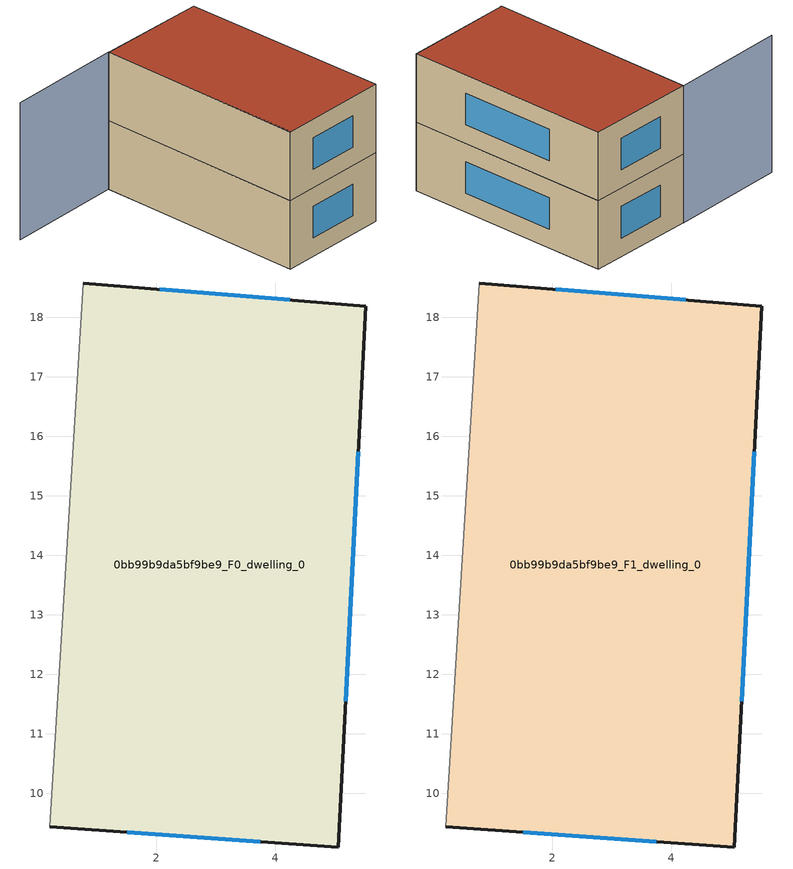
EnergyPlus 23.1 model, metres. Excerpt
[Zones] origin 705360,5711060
0bb99b9da5bf9be9_F0_dwelling_0
 floor ground (EU_floor_Construction): 5.52,18.19 5.06,9.1 0.2,9.43 0.77,18.58 z0
 wall outside (EU_wall_Construction): 0.2,9.43 5.06,9.1 5.52,18.19 0.77,18.58 z0:3
 wall adiabatic (EU_wall_Construction): 0.77,18.58 0.2,9.43 z0:3
 window (EU_Window_Construction): 4.24,18.3 2.05,18.47 / 5.18,11.55 5.4,15.74 / 1.51,9.34 3.75,9.19 z0.81:2.19
0bb99b9da5bf9be9_F1_dwelling_0
 floor to 0bb99b9da5bf9be9_F0_dwelling_0 (EU_floor_Construction): 5.52,18.19 5.05,9.1 0.2,9.43 0.77,18.58 z3
 wall outside (EU_wall_Construction): 0.2,9.43 5.06,9.1 5.52,18.19 0.77,18.58 z3:6
 wall adiabatic (EU_wall_Construction): 0.77,18.58 0.2,9.43 z3:6
 window (EU_Window_Construction): 4.24,18.3 2.05,18.47 / 5.18,11.55 5.4,15.74 / 1.51,9.34 3.75,9.19 z3.81:5.19
 roof outside (EU_roof_Construction): 5.06,9.1 5.52,18.19 0.77,18.58 0.2,9.43 z6
shading: -4.3,18.9 0.77,18.6 / 0.77,18.6 0.24,9.41 z0:6
[Building]
EU S2 Campaign: North Axis=0; Terrain=City; Solar Distribution=FullExterior
[Site:Location]
London: Latitude=51.5; Longitude=-0.5; Time Zone=0; Elevation=25
[SizingPeriod:WeatherFileDays]
AnnualSizingPeriod: Begin Month=1; Begin Day of Month=1; End Month=12; End Day of Month=31; Day of Week for Start Day=Monday; Use Weather File Daylight Saving Period=No; Use Weather File Rain and Snow Indicators=No
[MATERIAL]
EU_InternalMass_Material: Roughness=MediumRough; Thickness=0.1; Conductivity=1; Density=1800; Specific Heat=900; Thermal Absorptance=0.9; Solar Absorptance=0.7; Visible Absorptance=0.7
[MATERIAL:NOMASS] Roughness=MediumRough; Thermal Absorptance=0.9; Solar Absorptance=0.7; Visible Absorptance=0.7
Name | Thermal Resistance
EU_wall_NoMass | 0.555556
EU_roof_NoMass | 0.510204
EU_floor_NoMass | 1.68919
[WINDOWMATERIAL:SIMPLEGLAZINGSYSTEM]
EU_Window_SimpleGlazing: UFactor=3.96; Solar Heat Gain Coefficient=0.85; Visible Transmittance=0.85
[CONSTRUCTION]
EU_wall_Construction: EU_wall_NoMass
EU_roof_Construction: EU_roof_NoMass
EU_floor_Construction: EU_floor_NoMass
EU_Window_Construction: EU_Window_SimpleGlazing
EU_InternalMass_Construction: EU_InternalMass_Material
[ZONE] Type=1; Multiplier=1; Ceiling Height=autocalculate; Volume=131.856; Floor Area=autocalculate; Part of Total Floor Area=Yes
0bb99b9da5bf9be9_F0_dwelling_0; 0bb99b9da5bf9be9_F1_dwelling_0
[INTERNALMASS] Construction=EU_InternalMass_Construction; Surface Area=43.9519
Name | Zone or ZoneList
0bb99b9da5bf9be9_F0_dwelling_0_EU_InternalMass | 0bb99b9da5bf9be9_F0_dwelling_0
0bb99b9da5bf9be9_F1_dwelling_0_EU_InternalMass | 0bb99b9da5bf9be9_F1_dwelling_0
[OTHEREQUIPMENT] Fuel Type=Electricity; Design Level Calculation Method=Watts/Area; Power per Zone Floor Area=1; Fraction Latent=0; Fraction Radiant=0; Fraction Lost=0; Carbon Dioxide Generation Rate=0; EndUse Subcategory=EU_Step8_InternalGains
Name | Zone or ZoneList or Space or SpaceList | Schedule
EU_Step8_InternalGain_0bb99b9da5bf9be9_F0_dwelling_0_f000 | 0bb99b9da5bf9be9_F0_dwelling_0 | EU_Step8_GainSchedule_0bb99b9da5bf9be9_F0_dwelling_0_f000
EU_Step8_InternalGain_0bb99b9da5bf9be9_F1_dwelling_0_f000 | 0bb99b9da5bf9be9_F1_dwelling_0 | EU_Step8_GainSchedule_0bb99b9da5bf9be9_F1_dwelling_0_f000
[ZONEVENTILATION:DESIGNFLOWRATE] Schedule=EU_AlwaysOn; Design Flow Rate Calculation Method=AirChanges/Hour; Air Changes per Hour=0.48; Ventilation Type=Natural; Fan Pressure Rise=0; Fan Total Efficiency=1; Constant Term Coefficient=1; Temperature Term Coefficient=0; Velocity Term Coefficient=0; Velocity Squared Term Coefficient=0; Minimum Indoor Temperature=-100; Maximum Indoor Temperature=100; Delta Temperature=-100; Minimum Outdoor Temperature=-100; Maximum Outdoor Temperature=100; Maximum Wind Speed=40
Name | Zone or ZoneList or Space or SpaceList
EU_ConstantAir_0bb99b9da5bf9be9_F0_dwelling_0 | 0bb99b9da5bf9be9_F0_dwelling_0
EU_ConstantAir_0bb99b9da5bf9be9_F1_dwelling_0 | 0bb99b9da5bf9be9_F1_dwelling_0
[HVACTEMPLATE:THERMOSTAT] Constant Heating Setpoint=20; Constant Cooling Setpoint=50
EU_HeatOnly_0bb99b9da5bf9be9_F0_dwelling_0; EU_HeatOnly_0bb99b9da5bf9be9_F1_dwelling_0
[HVACTEMPLATE:ZONE:IDEALLOADSAIRSYSTEM] System Availability Schedule=EU_AlwaysOn; Maximum Heating Supply Air Temperature=50; Minimum Cooling Supply Air Temperature=13; Maximum Heating Supply Air Humidity Ratio=0.0156; Minimum Cooling Supply Air Humidity Ratio=0.0077; Heating Limit=NoLimit; Cooling Limit=NoLimit; Heating Availability Schedule=EU_AlwaysOn; Cooling Availability Schedule=EU_CoolingOff; Dehumidification Control Type=ConstantSensibleHeatRatio; Cooling Sensible Heat Ratio=0.7; Dehumidification Setpoint=60; Humidification Control Type=None; Humidification Setpoint=30; Outdoor Air Method=None; Outdoor Air Flow Rate per Person=0.00944; Outdoor Air Flow Rate per Zone Floor Area=0; Outdoor Air Flow Rate per Zone=0; Demand Controlled Ventilation Type=None; Outdoor Air Economizer Type=NoEconomizer; Heat Recovery Type=None; Sensible Heat Recovery Effectiveness=0.7; Latent Heat Recovery Effectiveness=0.65
Name | Template Thermostat
0bb99b9da5bf9be9_F0_dwelling_0 | EU_HeatOnly_0bb99b9da5bf9be9_F0_dwelling_0
0bb99b9da5bf9be9_F1_dwelling_0 | EU_HeatOnly_0bb99b9da5bf9be9_F1_dwelling_0
[SIZING:ZONE] Zone Cooling Design Supply Air Temperature Input Method=SupplyAirTemperature; Zone Cooling Design Supply Air Temperature=13; Zone Heating Design Supply Air Temperature Input Method=SupplyAirTemperature; Zone Heating Design Supply Air Temperature=50; Zone Cooling Design Supply Air Humidity Ratio=0.008; Zone Heating Design Supply Air Humidity Ratio=0.008; Cooling Design Air Flow Method=DesignDay; Cooling Design Air Flow Rate=0; Cooling Minimum Air Flow per Zone Floor Area=0.000762; Cooling Minimum Air Flow=0; Cooling Minimum Air Flow Fraction=0.2; Heating Design Air Flow Method=DesignDay; Heating Design Air Flow Rate=0; Heating Maximum Air Flow per Zone Floor Area=0.002032; Heating Maximum Air Flow=0.141576; Heating Maximum Air Flow Fraction=0.3; Account for Dedicated Outdoor Air System=No; Dedicated Outdoor Air System Control Strategy=NeutralSupplyAir; Dedicated Outdoor Air Low Setpoint Temperature for Design=autosize; Dedicated Outdoor Air High Setpoint Temperature for Design=autosize; Zone Load Sizing Method=Sensible Load Only No Latent Load; Zone Latent Cooling Design Supply Air Humidity Ratio Input Method=HumidityRatioDifference; Zone Cooling Design Supply Air Humidity Ratio Difference=0.005; Zone Latent Heating Design Supply Air Humidity Ratio Input Method=HumidityRatioDifference; Zone Humidification Design Supply Air Humidity Ratio Difference=0.005
0bb99b9da5bf9be9_F0_dwelling_0; 0bb99b9da5bf9be9_F1_dwelling_0
[SCHEDULE:CONSTANT]
Name | Hourly Value
EU_AlwaysOn | 1
EU_CoolingOff | 0
[SCHEDULE:FILE] Column Number=1; Rows to Skip at Top=0; Number of Hours of Data=8760; Column Separator=Comma; Interpolate to Timestep=No; Minutes per Item=60; Adjust Schedule for Daylight Savings=Yes
Name | File
EU_Step8_GainSchedule_0bb99b9da5bf9be9_F0_dwelling_0_f000 | ../../schedules/0bb99b9da5bf9be9/0bb99b9da5bf9be9_F0_dwelling_0_f000_gain.csv
EU_Step8_GainSchedule_0bb99b9da5bf9be9_F1_dwelling_0_f000 | ../../schedules/0bb99b9da5bf9be9/0bb99b9da5bf9be9_F1_dwelling_0_f000_gain.csv
